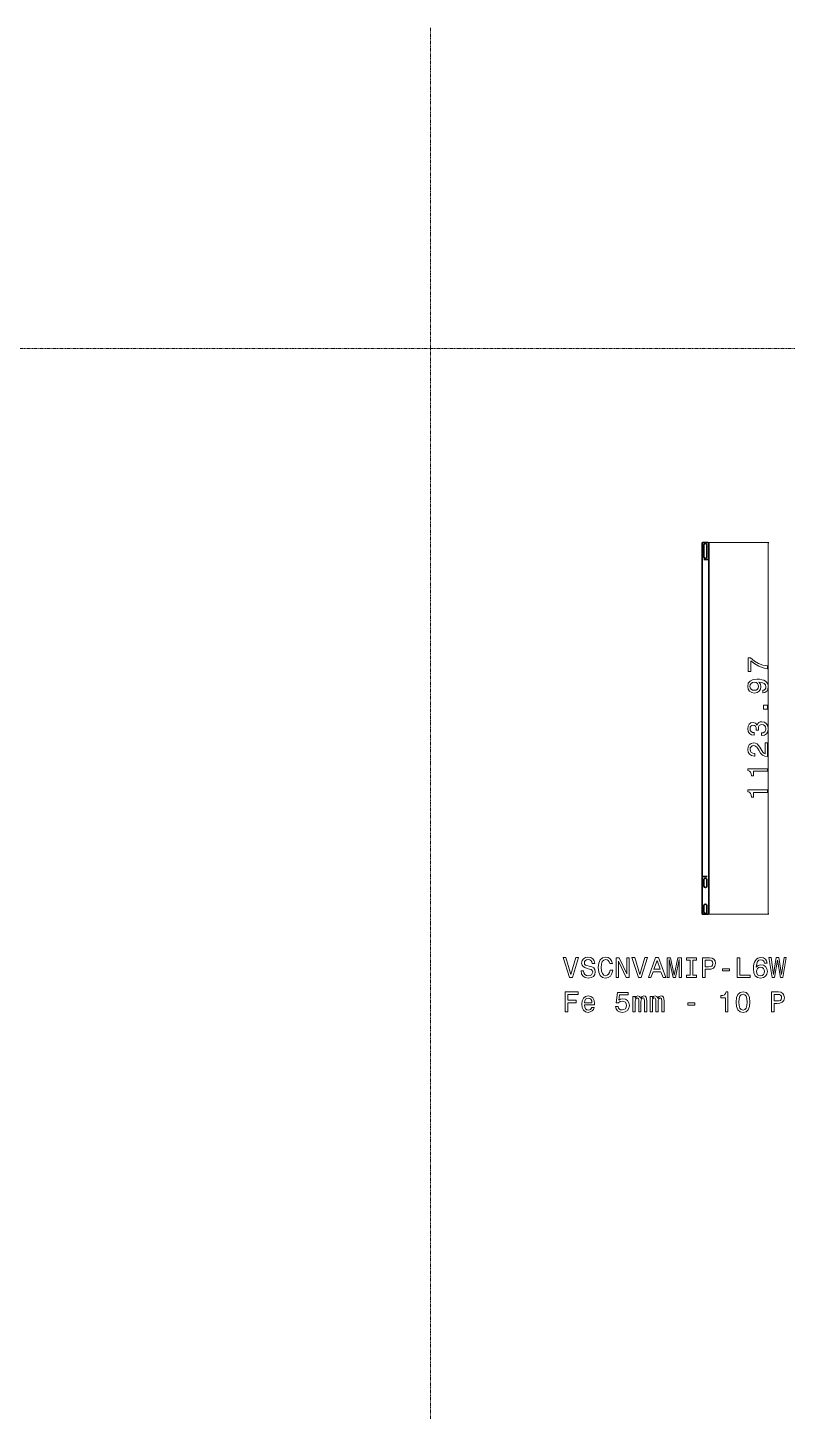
# Model space of a CAD drawing. Extents: x 5682 to 24487, y -4343 to 4272.
# Drawn here: x 15085 to 17382, y 87 to 4272 of the extents above; entities that cross this region are included whole.
import ezdxf

# ---------------------------------------------------------------- set-up
doc = ezdxf.new("R2010")
doc.units = 0
doc.linetypes.add('AXES', pattern=[24, 15, -3, 3, -3])
doc.linetypes.add('PHANTOM', pattern=[20, 10, -2, 2, -2, 2, -2])

msp = doc.modelspace()

# ---------------------------------------------------------------- linework, layer by layer
at = {"color": 7, "linetype": 'PHANTOM', "lineweight": 13}
for p, q in [((16303.041992, 4271.65918), (16303.041992, -4098.226563)), ((5681.879395, 3301.330566), (24487.339844, 3301.330566))]:
    msp.add_line(p, q, dxfattribs=at)
at = {"color": 7, "lineweight": 35}
for p, q in [((17123.796875, 2712.193604), (17123.796875, 1592.223267)), ((17129.546875, 2707.193604), (17129.546875, 2670.693604)), ((17138.046875, 2670.693604), (17138.046875, 2707.193604)), ((17143.796875, 1592.223267), (17143.796875, 2712.193604))]:
    msp.add_line(p, q, dxfattribs=at)
at = {"color": 7, "lineweight": 35, "ltscale": 0.4}
for p, q in [((17125.796875, 2714.193604), (17141.796875, 2714.193604)), ((17141.796875, 1590.223267), (17125.796875, 1590.223267))]:
    msp.add_line(p, q, dxfattribs=at)
at = {"color": 7, "lineweight": 13}
for p, q in [((17143.796875, 2714.193604), (17326.152344, 2714.193604)), ((17324.152344, 1590.223267), (17324.152344, 2714.193604)), ((17143.796875, 1590.223267), (17326.152344, 1590.223267))]:
    msp.add_line(p, q, dxfattribs=at)
at = {"color": 1, "linetype": 'AXES', "lineweight": 35}
for p, q in [((17143.796875, 2662.632568), (17123.796875, 2662.632568)), ((17123.796875, 1704.092041), (17143.796875, 1704.092041))]:
    msp.add_line(p, q, dxfattribs=at)
at = {"color": 7, "lineweight": 35, "ltscale": 0.088147}
msp.add_line((17131.646484, 2667.027344), (17135.138672, 2666.541016), dxfattribs=at)
at = {"color": 7, "lineweight": 35, "ltscale": 0.023589}
msp.add_line((17135.138672, 2666.541016), (17135.947266, 2667.027344), dxfattribs=at)
at = {"color": 7, "lineweight": 35, "ltscale": 0.487497}
for p, q in [((17129.546875, 1694.765381), (17129.546875, 1675.265503)), ((17138.046875, 1675.265503), (17138.046875, 1694.765381))]:
    msp.add_line(p, q, dxfattribs=at)
at = {"color": 7, "lineweight": 35, "ltscale": 0.4875}
for p, q in [((17129.546875, 1616.265503), (17129.546875, 1596.765503)), ((17138.046875, 1596.765503), (17138.046875, 1616.265503))]:
    msp.add_line(p, q, dxfattribs=at)
at = {"color": 7, "lineweight": 13}
for points in [[(17324.669922, 2712.261719), (17324.152344, 2714.193604), (17323.634766, 2712.261719)], [(17323.634766, 1592.155151), (17324.152344, 1590.223267), (17324.669922, 1592.155151)]]:
    msp.add_lwpolyline(points, dxfattribs=at)
for points in [[(17322.152344, 2332.32959), (17322.152344, 2341.061523), (17307.886719, 2343.914551), (17294.572266, 2348.928955), (17282.210938, 2356.018311), (17270.625, 2365.269043), (17263.449219, 2365.269043), (17263.449219, 2324.116211), (17271.316406, 2324.116211), (17271.316406, 2356.969238), (17282.988281, 2347.459229), (17295.177734, 2340.283447), (17308.146484, 2335.269043)], [(17307.28125, 2259.551514), (17314.111328, 2260.848389), (17319.386719, 2264.565918), (17322.671875, 2270.444824), (17323.880859, 2278.22583), (17323.275391, 2283.32666), (17321.720703, 2287.908691), (17319.039063, 2291.799316), (17315.236328, 2295.084473), (17310.480469, 2297.678223), (17304.601563, 2299.580322), (17297.859375, 2300.704102), (17290.078125, 2301.136475), (17277.886719, 2299.666748), (17268.982422, 2295.43042), (17263.623047, 2288.687012), (17261.720703, 2279.436279), (17263.275391, 2270.963623), (17267.425781, 2264.565918), (17273.824219, 2260.416016), (17281.863281, 2259.032715), (17290.164063, 2260.416016), (17296.474609, 2264.479492), (17300.451172, 2270.53125), (17301.748047, 2278.22583), (17300.105469, 2286.352539), (17295.091797, 2292.490967), (17304.6875, 2291.107666), (17311.517578, 2288.341064), (17315.582031, 2284.104736), (17316.878906, 2278.312256), (17316.273438, 2273.81665), (17314.371094, 2270.53125), (17311.345703, 2268.369873), (17307.28125, 2267.505371)], [(17281.777344, 2267.418945), (17276.417969, 2268.283447), (17272.181641, 2270.704102), (17269.501953, 2274.508301), (17268.550781, 2279.436279), (17269.501953, 2284.537109), (17272.181641, 2288.42749), (17276.330078, 2290.848389), (17281.691406, 2291.799316), (17287.138672, 2290.848389), (17291.201172, 2288.42749), (17293.708984, 2284.450684), (17294.572266, 2279.176758), (17293.708984, 2274.421875), (17291.201172, 2270.704102), (17287.224609, 2268.283447)], [(17322.152344, 2210.289307), (17322.152344, 2222.219971), (17309.269531, 2222.219971), (17309.269531, 2210.289307)], [(17303.304688, 2130.421875), (17303.910156, 2130.421875), (17312.210938, 2131.804932), (17318.435547, 2135.868408), (17322.412109, 2142.266113), (17323.880859, 2150.73877), (17322.412109, 2159.72998), (17318.607422, 2166.473633), (17312.556641, 2170.796387), (17304.775391, 2172.352539), (17299.673828, 2171.660889), (17295.523438, 2169.758789), (17292.326172, 2166.646484), (17289.990234, 2162.496582), (17285.322266, 2168.116211), (17277.886719, 2170.104736), (17271.144531, 2168.807861), (17266.042969, 2165.090332), (17262.84375, 2159.038574), (17261.720703, 2150.73877), (17263.103516, 2142.957764), (17266.908203, 2136.992432), (17272.958984, 2133.101807), (17281, 2131.804932), (17281.605469, 2131.804932), (17281.605469, 2139.499512), (17276.072266, 2140.191162), (17272.09375, 2142.438965), (17269.673828, 2146.070068), (17268.808594, 2151.170898), (17269.501953, 2155.666748), (17271.316406, 2158.951904), (17274.255859, 2160.94043), (17278.232422, 2161.718506), (17282.46875, 2160.94043), (17285.322266, 2158.865479), (17287.050781, 2155.234375), (17287.570313, 2150.306396), (17287.484375, 2146.93457), (17294.314453, 2146.93457), (17294.140625, 2151.170898), (17294.917969, 2156.617676), (17296.994141, 2160.681152), (17300.365234, 2163.101807), (17304.775391, 2163.966309), (17309.789063, 2163.015381), (17313.505859, 2160.508301), (17315.841797, 2156.53125), (17316.619141, 2151.257324), (17315.753906, 2145.810791), (17313.160156, 2141.833984), (17309.011719, 2139.32666), (17303.304688, 2138.375488)], [(17322.152344, 2067.067383), (17322.152344, 2108.306396), (17314.716797, 2108.306396), (17314.716797, 2075.712891), (17310.654297, 2077.52832), (17307.28125, 2080.640625), (17301.144531, 2090.237305), (17298.550781, 2095.338135), (17294.832031, 2101.044189), (17290.509766, 2105.107666), (17285.408203, 2107.441895), (17279.617188, 2108.306396), (17272.353516, 2106.83667), (17266.648438, 2102.773438), (17263.017578, 2096.548584), (17261.720703, 2088.508301), (17263.189453, 2080.208496), (17267.253906, 2073.897217), (17273.738281, 2069.83374), (17282.296875, 2068.450439), (17283.505859, 2068.450439), (17283.505859, 2076.317871), (17282.814453, 2076.317871), (17276.935547, 2077.096191), (17272.613281, 2079.43042), (17269.847656, 2083.147949), (17268.896484, 2088.075928), (17269.759766, 2093.090332), (17271.921875, 2096.807861), (17275.292969, 2099.228516), (17279.529297, 2100.093262), (17283.505859, 2099.488037), (17286.878906, 2097.845215), (17289.818359, 2095.078613), (17292.412109, 2091.274658), (17295.177734, 2086.173828), (17300.539063, 2077.701172), (17306.244141, 2071.73584), (17313.160156, 2068.191162), (17321.892578, 2067.067383)], [(17322.152344, 2022.560059), (17322.152344, 2030.42749), (17261.720703, 2030.42749), (17261.720703, 2024.548462), (17266.994141, 2022.992188), (17270.539063, 2019.879883), (17272.613281, 2015.124756), (17273.304688, 2008.554199), (17279.443359, 2008.554199), (17279.443359, 2022.560059)], [(17322.152344, 1958.513916), (17322.152344, 1966.381348), (17261.720703, 1966.381348), (17261.720703, 1960.502441), (17266.994141, 1958.946167), (17270.539063, 1955.83374), (17272.613281, 1951.078735), (17273.304688, 1944.508179), (17279.443359, 1944.508179), (17279.443359, 1958.513916)], [(16742.458984, 1458.857544), (16727.416016, 1407.762451), (16711.939453, 1458.857544), (16703.726563, 1458.857544), (16723.09375, 1398.771118), (16731.738281, 1398.771118), (16750.671875, 1458.857544)], [(16742.458984, 1458.857544), (16727.416016, 1407.762451), (16711.939453, 1458.857544), (16703.726563, 1458.857544), (16723.09375, 1398.771118), (16731.738281, 1398.771118), (16750.671875, 1458.857544)], [(16765.802734, 1418.569336), (16757.933594, 1418.569336), (16759.664063, 1409.405151), (16763.986328, 1402.661621), (16770.642578, 1398.598267), (16779.634766, 1397.128418), (16788.539063, 1398.511719), (16795.197266, 1402.315796), (16799.433594, 1408.28125), (16800.988281, 1416.148682), (16799.691406, 1423.238037), (16796.060547, 1427.820068), (16790.181641, 1430.846069), (16782.314453, 1433.093872), (16775.570313, 1434.736572), (16771.162109, 1436.63855), (16768.654297, 1439.405151), (16767.876953, 1443.727905), (16768.654297, 1447.618408), (16770.902344, 1450.557861), (16774.361328, 1452.546387), (16779.115234, 1453.238037), (16783.957031, 1452.373413), (16787.761719, 1450.039185), (16790.269531, 1446.148682), (16791.478516, 1440.874878), (16799.345703, 1440.874878), (16799.345703, 1441.047729), (16797.962891, 1449.174561), (16793.900391, 1455.22644), (16787.501953, 1459.030518), (16778.857422, 1460.327271), (16771.076172, 1459.030518), (16765.023438, 1455.399414), (16761.132813, 1449.779785), (16759.75, 1442.517578), (16760.873047, 1436.033325), (16764.158203, 1431.624146), (16769.345703, 1428.684692), (16776.435547, 1426.436768), (16783.439453, 1424.448364), (16788.712891, 1422.546387), (16791.912109, 1419.779785), (16793.035156, 1415.284058), (16791.998047, 1410.701904), (16789.318359, 1407.243774), (16785.253906, 1405.082397), (16779.980469, 1404.390747), (16774.101563, 1405.341675), (16769.605469, 1408.108276), (16766.751953, 1412.604004)], [(16765.802734, 1418.569336), (16757.933594, 1418.569336), (16759.664063, 1409.405151), (16763.986328, 1402.661621), (16770.642578, 1398.598267), (16779.634766, 1397.128418), (16788.539063, 1398.511719), (16795.197266, 1402.315796), (16799.433594, 1408.28125), (16800.988281, 1416.148682), (16799.691406, 1423.238037), (16796.060547, 1427.820068), (16790.181641, 1430.846069), (16782.314453, 1433.093872), (16775.570313, 1434.736572), (16771.162109, 1436.63855), (16768.654297, 1439.405151), (16767.876953, 1443.727905), (16768.654297, 1447.618408), (16770.902344, 1450.557861), (16774.361328, 1452.546387), (16779.115234, 1453.238037), (16783.957031, 1452.373413), (16787.761719, 1450.039185), (16790.269531, 1446.148682), (16791.478516, 1440.874878), (16799.345703, 1440.874878), (16799.345703, 1441.047729), (16797.962891, 1449.174561), (16793.900391, 1455.22644), (16787.501953, 1459.030518), (16778.857422, 1460.327271), (16771.076172, 1459.030518), (16765.023438, 1455.399414), (16761.132813, 1449.779785), (16759.75, 1442.517578), (16760.873047, 1436.033325), (16764.158203, 1431.624146), (16769.345703, 1428.684692), (16776.435547, 1426.436768), (16783.439453, 1424.448364), (16788.712891, 1422.546387), (16791.912109, 1419.779785), (16793.035156, 1415.284058), (16791.998047, 1410.701904), (16789.318359, 1407.243774), (16785.253906, 1405.082397), (16779.980469, 1404.390747), (16774.101563, 1405.341675), (16769.605469, 1408.108276), (16766.751953, 1412.604004)], [(16845.513672, 1421.076538), (16843.785156, 1413.814331), (16840.931641, 1408.627075), (16836.955078, 1405.428223), (16832.285156, 1404.390747), (16826.666016, 1405.946899), (16822.257813, 1410.615479), (16819.318359, 1418.223511), (16818.367188, 1428.771118), (16819.318359, 1439.232178), (16822.169922, 1446.926758), (16826.580078, 1451.595337), (16832.285156, 1453.238037), (16836.435547, 1452.373413), (16839.980469, 1449.952637), (16842.746094, 1446.062134), (16844.648438, 1440.701904), (16852.863281, 1440.701904), (16850.269531, 1448.915161), (16845.773438, 1455.140015), (16839.634766, 1459.030518), (16832.285156, 1460.413818), (16823.121094, 1458.252441), (16816.119141, 1452.200562), (16811.623047, 1442.258179), (16810.066406, 1428.771118), (16811.623047, 1415.284058), (16816.119141, 1405.341675), (16823.121094, 1399.203369), (16832.285156, 1397.128418), (16840.326172, 1398.771118), (16846.810547, 1403.353271), (16851.392578, 1410.874878), (16853.8125, 1421.076538)], [(16845.513672, 1421.076538), (16843.785156, 1413.814331), (16840.931641, 1408.627075), (16836.955078, 1405.428223), (16832.285156, 1404.390747), (16826.666016, 1405.946899), (16822.257813, 1410.615479), (16819.318359, 1418.223511), (16818.367188, 1428.771118), (16819.318359, 1439.232178), (16822.169922, 1446.926758), (16826.580078, 1451.595337), (16832.285156, 1453.238037), (16836.435547, 1452.373413), (16839.980469, 1449.952637), (16842.746094, 1446.062134), (16844.648438, 1440.701904), (16852.863281, 1440.701904), (16850.269531, 1448.915161), (16845.773438, 1455.140015), (16839.634766, 1459.030518), (16832.285156, 1460.413818), (16823.121094, 1458.252441), (16816.119141, 1452.200562), (16811.623047, 1442.258179), (16810.066406, 1428.771118), (16811.623047, 1415.284058), (16816.119141, 1405.341675), (16823.121094, 1399.203369), (16832.285156, 1397.128418), (16840.326172, 1398.771118), (16846.810547, 1403.353271), (16851.392578, 1410.874878), (16853.8125, 1421.076538)], [(16863.841797, 1398.771118), (16871.017578, 1398.771118), (16871.017578, 1447.964233), (16894.015625, 1398.771118), (16903.265625, 1398.771118), (16903.265625, 1458.771118), (16896.003906, 1458.771118), (16896.003906, 1409.578003), (16873.265625, 1458.771118), (16863.841797, 1458.771118)], [(16863.841797, 1398.771118), (16871.017578, 1398.771118), (16871.017578, 1447.964233), (16894.015625, 1398.771118), (16903.265625, 1398.771118), (16903.265625, 1458.771118), (16896.003906, 1458.771118), (16896.003906, 1409.578003), (16873.265625, 1458.771118), (16863.841797, 1458.771118)], [(16950.642578, 1458.857544), (16935.599609, 1407.762451), (16920.125, 1458.857544), (16911.912109, 1458.857544), (16931.277344, 1398.771118), (16939.921875, 1398.771118), (16958.857422, 1458.857544)], [(16950.642578, 1458.857544), (16935.599609, 1407.762451), (16920.125, 1458.857544), (16911.912109, 1458.857544), (16931.277344, 1398.771118), (16939.921875, 1398.771118), (16958.857422, 1458.857544)], [(16961.363281, 1398.771118), (16969.318359, 1398.771118), (16975.628906, 1416.407959), (16999.576172, 1416.407959), (17005.888672, 1398.771118), (17014.015625, 1398.771118), (16992.054688, 1458.857544), (16983.236328, 1458.857544)], [(16961.363281, 1398.771118), (16969.318359, 1398.771118), (16975.628906, 1416.407959), (16999.576172, 1416.407959), (17005.888672, 1398.771118), (17014.015625, 1398.771118), (16992.054688, 1458.857544), (16983.236328, 1458.857544)], [(16978.394531, 1423.756714), (16987.646484, 1450.212036), (16996.896484, 1423.756714)], [(16978.394531, 1423.756714), (16987.646484, 1450.212036), (16996.896484, 1423.756714)], [(17018.078125, 1398.771118), (17024.736328, 1398.771118), (17024.736328, 1453.238037), (17035.974609, 1398.771118), (17043.410156, 1398.771118), (17054.5625, 1453.238037), (17054.5625, 1398.771118), (17061.306641, 1398.771118), (17061.306641, 1458.771118), (17050.757813, 1458.771118), (17039.691406, 1405.860474), (17028.712891, 1458.771118), (17018.078125, 1458.771118)], [(17018.078125, 1398.771118), (17024.736328, 1398.771118), (17024.736328, 1453.238037), (17035.974609, 1398.771118), (17043.410156, 1398.771118), (17054.5625, 1453.238037), (17054.5625, 1398.771118), (17061.306641, 1398.771118), (17061.306641, 1458.771118), (17050.757813, 1458.771118), (17039.691406, 1405.860474), (17028.712891, 1458.771118), (17018.078125, 1458.771118)], [(17087.761719, 1406.033325), (17076.695313, 1406.033325), (17076.695313, 1398.771118), (17106.78125, 1398.771118), (17106.78125, 1406.033325), (17095.714844, 1406.033325), (17095.714844, 1451.508911), (17106.78125, 1451.508911), (17106.78125, 1458.771118), (17076.695313, 1458.771118), (17076.695313, 1451.508911), (17087.761719, 1451.508911)], [(17087.761719, 1406.033325), (17076.695313, 1406.033325), (17076.695313, 1398.771118), (17106.78125, 1398.771118), (17106.78125, 1406.033325), (17095.714844, 1406.033325), (17095.714844, 1451.508911), (17106.78125, 1451.508911), (17106.78125, 1458.771118), (17076.695313, 1458.771118), (17076.695313, 1451.508911), (17087.761719, 1451.508911)], [(17125.542969, 1398.771118), (17133.496094, 1398.771118), (17133.496094, 1424.102539), (17142.314453, 1424.102539), (17151.21875, 1424.53479), (17158.308594, 1427.560791), (17162.890625, 1433.439697), (17164.447266, 1441.480103), (17163.236328, 1448.915161), (17159.779297, 1454.361938), (17154.072266, 1457.647217), (17146.291016, 1458.771118), (17125.542969, 1458.771118)], [(17125.542969, 1398.771118), (17133.496094, 1398.771118), (17133.496094, 1424.102539), (17142.314453, 1424.102539), (17151.21875, 1424.53479), (17158.308594, 1427.560791), (17162.890625, 1433.439697), (17164.447266, 1441.480103), (17163.236328, 1448.915161), (17159.779297, 1454.361938), (17154.072266, 1457.647217), (17146.291016, 1458.771118), (17125.542969, 1458.771118)], [(17144.130859, 1451.422363), (17149.318359, 1450.903687), (17153.121094, 1449.260986), (17155.369141, 1446.235107), (17156.148438, 1441.480103), (17155.283203, 1436.465698), (17152.949219, 1433.439697), (17148.972656, 1431.883545), (17143.525391, 1431.451172), (17133.496094, 1431.451172), (17133.496094, 1451.422363)], [(17144.130859, 1451.422363), (17149.318359, 1450.903687), (17153.121094, 1449.260986), (17155.369141, 1446.235107), (17156.148438, 1441.480103), (17155.283203, 1436.465698), (17152.949219, 1433.439697), (17148.972656, 1431.883545), (17143.525391, 1431.451172), (17133.496094, 1431.451172), (17133.496094, 1451.422363)], [(17185.369141, 1418.569336), (17206.291016, 1418.569336), (17206.291016, 1425.399414), (17185.369141, 1425.399414)], [(17185.369141, 1418.569336), (17206.291016, 1418.569336), (17206.291016, 1425.399414), (17185.369141, 1425.399414)], [(17230.326172, 1398.771118), (17268.884766, 1398.771118), (17268.884766, 1406.033325), (17238.279297, 1406.033325), (17238.279297, 1458.771118), (17230.326172, 1458.771118)], [(17230.326172, 1398.771118), (17268.884766, 1398.771118), (17268.884766, 1406.033325), (17238.279297, 1406.033325), (17238.279297, 1458.771118), (17230.326172, 1458.771118)], [(17320.671875, 1442.604004), (17319.029297, 1449.606812), (17315.224609, 1454.794189), (17309.345703, 1458.079468), (17301.738281, 1459.203369), (17296.636719, 1458.598145), (17292.228516, 1456.955566), (17288.337891, 1454.275391), (17285.052734, 1450.471436), (17282.458984, 1445.716309), (17280.556641, 1439.923828), (17279.345703, 1433.093872), (17279, 1425.399414), (17280.384766, 1413.122681), (17284.621094, 1404.217773), (17291.449219, 1398.857544), (17300.787109, 1397.041992), (17309.173828, 1398.598267), (17315.570313, 1402.661621), (17319.720703, 1409.059326), (17321.191406, 1417.186157), (17319.720703, 1425.399414), (17315.744141, 1431.710571), (17309.605469, 1435.6875), (17301.998047, 1437.070801), (17293.785156, 1435.341675), (17287.646484, 1430.413818), (17288.943359, 1439.923828), (17291.708984, 1446.753784), (17295.945313, 1450.817261), (17301.824219, 1452.200562), (17306.148438, 1451.508911), (17309.433594, 1449.693359), (17311.59375, 1446.667358), (17312.71875, 1442.604004)], [(17320.671875, 1442.604004), (17319.029297, 1449.606812), (17315.224609, 1454.794189), (17309.345703, 1458.079468), (17301.738281, 1459.203369), (17296.636719, 1458.598145), (17292.228516, 1456.955566), (17288.337891, 1454.275391), (17285.052734, 1450.471436), (17282.458984, 1445.716309), (17280.556641, 1439.923828), (17279.345703, 1433.093872), (17279, 1425.399414), (17280.384766, 1413.122681), (17284.621094, 1404.217773), (17291.449219, 1398.857544), (17300.787109, 1397.041992), (17309.173828, 1398.598267), (17315.570313, 1402.661621), (17319.720703, 1409.059326), (17321.191406, 1417.186157), (17319.720703, 1425.399414), (17315.744141, 1431.710571), (17309.605469, 1435.6875), (17301.998047, 1437.070801), (17293.785156, 1435.341675), (17287.646484, 1430.413818), (17288.943359, 1439.923828), (17291.708984, 1446.753784), (17295.945313, 1450.817261), (17301.824219, 1452.200562), (17306.148438, 1451.508911), (17309.433594, 1449.693359), (17311.59375, 1446.667358), (17312.71875, 1442.604004)], [(17312.804688, 1417.099609), (17311.853516, 1411.652954), (17309.433594, 1407.503052), (17305.542969, 1404.736572), (17300.701172, 1403.871948), (17295.599609, 1404.736572), (17291.708984, 1407.416626), (17289.203125, 1411.566528), (17288.423828, 1417.013184), (17289.289063, 1422.373413), (17291.708984, 1426.436768), (17295.685547, 1429.030518), (17301.046875, 1429.981445), (17305.714844, 1429.030518), (17309.433594, 1426.523315), (17311.853516, 1422.459839)], [(17312.804688, 1417.099609), (17311.853516, 1411.652954), (17309.433594, 1407.503052), (17305.542969, 1404.736572), (17300.701172, 1403.871948), (17295.599609, 1404.736572), (17291.708984, 1407.416626), (17289.203125, 1411.566528), (17288.423828, 1417.013184), (17289.289063, 1422.373413), (17291.708984, 1426.436768), (17295.685547, 1429.030518), (17301.046875, 1429.981445), (17305.714844, 1429.030518), (17309.433594, 1426.523315), (17311.853516, 1422.459839)], [(17335.628906, 1398.771118), (17343.236328, 1398.771118), (17351.882813, 1450.817261), (17360.787109, 1398.771118), (17368.048828, 1398.771118), (17378.597656, 1458.857544), (17371.679688, 1458.857544), (17364.246094, 1407.762451), (17355.685547, 1458.857544), (17348.164063, 1458.857544), (17339.779297, 1407.762451), (17332.34375, 1458.857544), (17325.253906, 1458.857544)], [(17335.628906, 1398.771118), (17343.236328, 1398.771118), (17351.882813, 1450.817261), (17360.787109, 1398.771118), (17368.048828, 1398.771118), (17378.597656, 1458.857544), (17371.679688, 1458.857544), (17364.246094, 1407.762451), (17355.685547, 1458.857544), (17348.164063, 1458.857544), (17339.779297, 1407.762451), (17332.34375, 1458.857544), (17325.253906, 1458.857544)], [(16709.691406, 1295.111206), (16717.732422, 1295.111206), (16717.732422, 1322.69043), (16742.978516, 1322.69043), (16742.978516, 1329.866211), (16717.732422, 1329.866211), (16717.732422, 1347.848999), (16748.769531, 1347.848999), (16748.769531, 1355.111206), (16709.691406, 1355.111206)], [(16709.691406, 1295.111206), (16717.732422, 1295.111206), (16717.732422, 1322.69043), (16742.978516, 1322.69043), (16742.978516, 1329.866211), (16717.732422, 1329.866211), (16717.732422, 1347.848999), (16748.769531, 1347.848999), (16748.769531, 1355.111206), (16709.691406, 1355.111206)], [(16768.222656, 1316.119873), (16798.654297, 1316.119873), (16798.742188, 1319.664551), (16797.357422, 1329.606934), (16793.554688, 1337.041992), (16787.501953, 1341.53772), (16779.460938, 1343.18042), (16771.59375, 1341.451294), (16765.542969, 1336.609741), (16761.652344, 1328.74231), (16760.269531, 1318.367676), (16761.566406, 1307.733643), (16765.455078, 1299.952759), (16771.421875, 1295.111206), (16779.203125, 1293.468506), (16785.945313, 1294.592529), (16791.478516, 1297.531982), (16795.542969, 1302.200562), (16797.876953, 1308.425293), (16790.355469, 1308.425293), (16788.798828, 1304.967163), (16786.550781, 1302.373413), (16780.154297, 1300.298584), (16775.224609, 1301.249512), (16771.507813, 1304.275513), (16769.087891, 1309.203369), (16768.222656, 1315.860474)], [(16768.222656, 1316.119873), (16798.654297, 1316.119873), (16798.742188, 1319.664551), (16797.357422, 1329.606934), (16793.554688, 1337.041992), (16787.501953, 1341.53772), (16779.460938, 1343.18042), (16771.59375, 1341.451294), (16765.542969, 1336.609741), (16761.652344, 1328.74231), (16760.269531, 1318.367676), (16761.566406, 1307.733643), (16765.455078, 1299.952759), (16771.421875, 1295.111206), (16779.203125, 1293.468506), (16785.945313, 1294.592529), (16791.478516, 1297.531982), (16795.542969, 1302.200562), (16797.876953, 1308.425293), (16790.355469, 1308.425293), (16788.798828, 1304.967163), (16786.550781, 1302.373413), (16780.154297, 1300.298584), (16775.224609, 1301.249512), (16771.507813, 1304.275513), (16769.087891, 1309.203369), (16768.222656, 1315.860474)], [(16862.113281, 1310.759644), (16864.015625, 1303.670288), (16868.251953, 1298.137085), (16874.476563, 1294.678955), (16882.429688, 1293.38208), (16891.162109, 1294.938354), (16897.992188, 1299.174561), (16902.314453, 1305.918091), (16903.957031, 1314.563599), (16902.488281, 1322.604004), (16898.337891, 1328.915283), (16891.853516, 1332.978638), (16883.466797, 1334.448364), (16876.982422, 1333.410889), (16871.96875, 1330.557861), (16874.390625, 1346.725098), (16900.671875, 1346.725098), (16900.671875, 1353.814331), (16868.597656, 1353.814331), (16863.841797, 1321.998779), (16870.757813, 1321.998779), (16875.773438, 1326.062256), (16882.169922, 1327.531982), (16887.703125, 1326.580933), (16891.939453, 1323.814331), (16894.621094, 1319.578125), (16895.570313, 1314.131348), (16894.621094, 1308.684692), (16891.853516, 1304.448364), (16887.617188, 1301.768311), (16882.169922, 1300.817261), (16877.587891, 1301.422485), (16874.042969, 1303.410889), (16871.451172, 1306.523315), (16870.154297, 1310.759644)], [(16862.113281, 1310.759644), (16864.015625, 1303.670288), (16868.251953, 1298.137085), (16874.476563, 1294.678955), (16882.429688, 1293.38208), (16891.162109, 1294.938354), (16897.992188, 1299.174561), (16902.314453, 1305.918091), (16903.957031, 1314.563599), (16902.488281, 1322.604004), (16898.337891, 1328.915283), (16891.853516, 1332.978638), (16883.466797, 1334.448364), (16876.982422, 1333.410889), (16871.96875, 1330.557861), (16874.390625, 1346.725098), (16900.671875, 1346.725098), (16900.671875, 1353.814331), (16868.597656, 1353.814331), (16863.841797, 1321.998779), (16870.757813, 1321.998779), (16875.773438, 1326.062256), (16882.169922, 1327.531982), (16887.703125, 1326.580933), (16891.939453, 1323.814331), (16894.621094, 1319.578125), (16895.570313, 1314.131348), (16894.621094, 1308.684692), (16891.853516, 1304.448364), (16887.617188, 1301.768311), (16882.169922, 1300.817261), (16877.587891, 1301.422485), (16874.042969, 1303.410889), (16871.451172, 1306.523315), (16870.154297, 1310.759644)], [(16914.677734, 1295.111206), (16921.681641, 1295.111206), (16921.681641, 1326.148682), (16922.113281, 1330.817261), (16923.410156, 1334.188965), (16925.398438, 1336.17749), (16927.992188, 1336.955566), (16930.066406, 1336.263916), (16931.451172, 1334.53479), (16932.142578, 1331.595337), (16932.400391, 1327.704834), (16932.400391, 1295.111206), (16938.972656, 1295.111206), (16938.972656, 1326.148682), (16939.404297, 1330.730835), (16940.701172, 1334.102539), (16942.775391, 1336.17749), (16945.369141, 1336.955566), (16947.445313, 1336.263916), (16948.828125, 1334.53479), (16949.691406, 1327.704834), (16949.691406, 1295.111206), (16956.695313, 1295.111206), (16956.695313, 1327.186157), (16956.263672, 1333.84314), (16954.878906, 1338.944092), (16952.113281, 1342.056396), (16947.617188, 1343.18042), (16942.34375, 1341.451294), (16938.279297, 1336.43689), (16935.082031, 1341.364746), (16929.720703, 1343.18042), (16924.792969, 1341.451294), (16921.421875, 1336.609741), (16921.421875, 1341.53772), (16914.677734, 1341.53772)], [(16914.677734, 1295.111206), (16921.681641, 1295.111206), (16921.681641, 1326.148682), (16922.113281, 1330.817261), (16923.410156, 1334.188965), (16925.398438, 1336.17749), (16927.992188, 1336.955566), (16930.066406, 1336.263916), (16931.451172, 1334.53479), (16932.142578, 1331.595337), (16932.400391, 1327.704834), (16932.400391, 1295.111206), (16938.972656, 1295.111206), (16938.972656, 1326.148682), (16939.404297, 1330.730835), (16940.701172, 1334.102539), (16942.775391, 1336.17749), (16945.369141, 1336.955566), (16947.445313, 1336.263916), (16948.828125, 1334.53479), (16949.691406, 1327.704834), (16949.691406, 1295.111206), (16956.695313, 1295.111206), (16956.695313, 1327.186157), (16956.263672, 1333.84314), (16954.878906, 1338.944092), (16952.113281, 1342.056396), (16947.617188, 1343.18042), (16942.34375, 1341.451294), (16938.279297, 1336.43689), (16935.082031, 1341.364746), (16929.720703, 1343.18042), (16924.792969, 1341.451294), (16921.421875, 1336.609741), (16921.421875, 1341.53772), (16914.677734, 1341.53772)], [(16966.724609, 1295.111206), (16973.726563, 1295.111206), (16973.726563, 1326.148682), (16974.158203, 1330.817261), (16975.455078, 1334.188965), (16977.445313, 1336.17749), (16980.039063, 1336.955566), (16982.113281, 1336.263916), (16983.496094, 1334.53479), (16984.1875, 1331.595337), (16984.447266, 1327.704834), (16984.447266, 1295.111206), (16991.017578, 1295.111206), (16991.017578, 1326.148682), (16991.449219, 1330.730835), (16992.746094, 1334.102539), (16994.822266, 1336.17749), (16997.416016, 1336.955566), (16999.490234, 1336.263916), (17000.873047, 1334.53479), (17001.738281, 1327.704834), (17001.738281, 1295.111206), (17008.742188, 1295.111206), (17008.742188, 1327.186157), (17008.308594, 1333.84314), (17006.925781, 1338.944092), (17004.158203, 1342.056396), (16999.664063, 1343.18042), (16994.390625, 1341.451294), (16990.326172, 1336.43689), (16987.126953, 1341.364746), (16981.767578, 1343.18042), (16976.839844, 1341.451294), (16973.466797, 1336.609741), (16973.466797, 1341.53772), (16966.724609, 1341.53772)], [(16966.724609, 1295.111206), (16973.726563, 1295.111206), (16973.726563, 1326.148682), (16974.158203, 1330.817261), (16975.455078, 1334.188965), (16977.445313, 1336.17749), (16980.039063, 1336.955566), (16982.113281, 1336.263916), (16983.496094, 1334.53479), (16984.1875, 1331.595337), (16984.447266, 1327.704834), (16984.447266, 1295.111206), (16991.017578, 1295.111206), (16991.017578, 1326.148682), (16991.449219, 1330.730835), (16992.746094, 1334.102539), (16994.822266, 1336.17749), (16997.416016, 1336.955566), (16999.490234, 1336.263916), (17000.873047, 1334.53479), (17001.738281, 1327.704834), (17001.738281, 1295.111206), (17008.742188, 1295.111206), (17008.742188, 1327.186157), (17008.308594, 1333.84314), (17006.925781, 1338.944092), (17004.158203, 1342.056396), (16999.664063, 1343.18042), (16994.390625, 1341.451294), (16990.326172, 1336.43689), (16987.126953, 1341.364746), (16981.767578, 1343.18042), (16976.839844, 1341.451294), (16973.466797, 1336.609741), (16973.466797, 1341.53772), (16966.724609, 1341.53772)], [(17194.273438, 1295.111206), (17202.142578, 1295.111206), (17202.142578, 1355.543457), (17196.263672, 1355.543457), (17194.707031, 1350.269653), (17191.59375, 1346.725098), (17186.839844, 1344.650146), (17180.269531, 1343.958496), (17180.269531, 1337.82019), (17194.273438, 1337.82019)], [(17194.273438, 1295.111206), (17202.142578, 1295.111206), (17202.142578, 1355.543457), (17196.263672, 1355.543457), (17194.707031, 1350.269653), (17191.59375, 1346.725098), (17186.839844, 1344.650146), (17180.269531, 1343.958496), (17180.269531, 1337.82019), (17194.273438, 1337.82019)], [(17227.041016, 1324.419556), (17228.337891, 1310.846069), (17232.400391, 1301.163086), (17238.884766, 1295.284058), (17247.876953, 1293.38208), (17256.78125, 1295.284058), (17263.265625, 1301.163086), (17267.242188, 1310.846069), (17268.625, 1324.419556), (17267.242188, 1337.906616), (17265.599609, 1343.266846), (17263.265625, 1347.676025), (17256.78125, 1353.555054), (17247.876953, 1355.543457), (17238.884766, 1353.555054), (17232.400391, 1347.5896), (17228.337891, 1337.906616)], [(17227.041016, 1324.419556), (17228.337891, 1310.846069), (17232.400391, 1301.163086), (17238.884766, 1295.284058), (17247.876953, 1293.38208), (17256.78125, 1295.284058), (17263.265625, 1301.163086), (17267.242188, 1310.846069), (17268.625, 1324.419556), (17267.242188, 1337.906616), (17265.599609, 1343.266846), (17263.265625, 1347.676025), (17256.78125, 1353.555054), (17247.876953, 1355.543457), (17238.884766, 1353.555054), (17232.400391, 1347.5896), (17228.337891, 1337.906616)], [(17235.339844, 1324.419556), (17236.033203, 1334.880615), (17238.193359, 1342.402222), (17242.083984, 1346.811523), (17247.876953, 1348.367676), (17253.582031, 1346.811523), (17257.472656, 1342.402222), (17259.634766, 1334.880615), (17260.326172, 1324.419556), (17259.634766, 1313.87207), (17257.472656, 1306.350342), (17253.582031, 1301.941162), (17247.876953, 1300.471436), (17242.083984, 1301.941162), (17238.193359, 1306.350342), (17236.033203, 1313.87207)], [(17235.339844, 1324.419556), (17236.033203, 1334.880615), (17238.193359, 1342.402222), (17242.083984, 1346.811523), (17247.876953, 1348.367676), (17253.582031, 1346.811523), (17257.472656, 1342.402222), (17259.634766, 1334.880615), (17260.326172, 1324.419556), (17259.634766, 1313.87207), (17257.472656, 1306.350342), (17253.582031, 1301.941162), (17247.876953, 1300.471436), (17242.083984, 1301.941162), (17238.193359, 1306.350342), (17236.033203, 1313.87207)], [(17333.726563, 1295.111206), (17341.679688, 1295.111206), (17341.679688, 1320.442627), (17350.5, 1320.442627), (17359.404297, 1320.874878), (17366.494141, 1323.900879), (17371.076172, 1329.779785), (17372.630859, 1337.82019), (17371.421875, 1345.255249), (17367.962891, 1350.702026), (17362.257813, 1353.987305), (17354.476563, 1355.111206), (17333.726563, 1355.111206)], [(17333.726563, 1295.111206), (17341.679688, 1295.111206), (17341.679688, 1320.442627), (17350.5, 1320.442627), (17359.404297, 1320.874878), (17366.494141, 1323.900879), (17371.076172, 1329.779785), (17372.630859, 1337.82019), (17371.421875, 1345.255249), (17367.962891, 1350.702026), (17362.257813, 1353.987305), (17354.476563, 1355.111206), (17333.726563, 1355.111206)], [(17352.314453, 1347.762451), (17357.501953, 1347.243774), (17361.306641, 1345.601074), (17363.554688, 1342.575195), (17364.332031, 1337.82019), (17363.466797, 1332.805786), (17361.132813, 1329.779785), (17357.15625, 1328.223633), (17351.708984, 1327.79126), (17341.679688, 1327.79126), (17341.679688, 1347.762451)], [(17352.314453, 1347.762451), (17357.501953, 1347.243774), (17361.306641, 1345.601074), (17363.554688, 1342.575195), (17364.332031, 1337.82019), (17363.466797, 1332.805786), (17361.132813, 1329.779785), (17357.15625, 1328.223633), (17351.708984, 1327.79126), (17341.679688, 1327.79126), (17341.679688, 1347.762451)], [(16768.222656, 1322.517578), (16769.173828, 1328.48291), (16771.507813, 1332.892212), (16775.052734, 1335.572266), (16779.720703, 1336.523315), (16784.302734, 1335.572266), (16787.847656, 1332.892212), (16790.009766, 1328.48291), (16790.787109, 1322.517578)], [(16768.222656, 1322.517578), (16769.173828, 1328.48291), (16771.507813, 1332.892212), (16775.052734, 1335.572266), (16779.720703, 1336.523315), (16784.302734, 1335.572266), (16787.847656, 1332.892212), (16790.009766, 1328.48291), (16790.787109, 1322.517578)], [(17081.277344, 1314.909424), (17102.199219, 1314.909424), (17102.199219, 1321.739502), (17081.277344, 1321.739502)], [(17081.277344, 1314.909424), (17102.199219, 1314.909424), (17102.199219, 1321.739502), (17081.277344, 1321.739502)]]:
    msp.add_lwpolyline(points, close=True, dxfattribs=at)
at = {"color": 7, "lineweight": 35}
for centre, radius, start, end in [((17125.796875, 2712.193604), 2, 90.000003, 180.000009), ((17133.796875, 2707.193604), 4.25, 0, 180.000009), ((17141.796875, 2712.193604), 2, 0, 90.000003), ((17133.798828, 2670.694336), 4.251225, 180.00882, 239.604378), ((17133.796875, 2670.693604), 4.25, 300.385904, 360), ((17133.796875, 1694.765381), 4.25, 0, 180.000009), ((17133.796875, 1675.265503), 4.25, 180.000009, 360), ((17125.796875, 1592.223267), 2, 180.000009, 269.999997), ((17133.796875, 1616.265503), 4.25, 0, 180.000009), ((17133.796875, 1596.765503), 4.25, 180.000009, 360), ((17141.796875, 1592.223267), 2, 269.999997, 360)]:
    msp.add_arc(centre, radius, start, end, dxfattribs=at)

doc.saveas('drawing.dxf')
